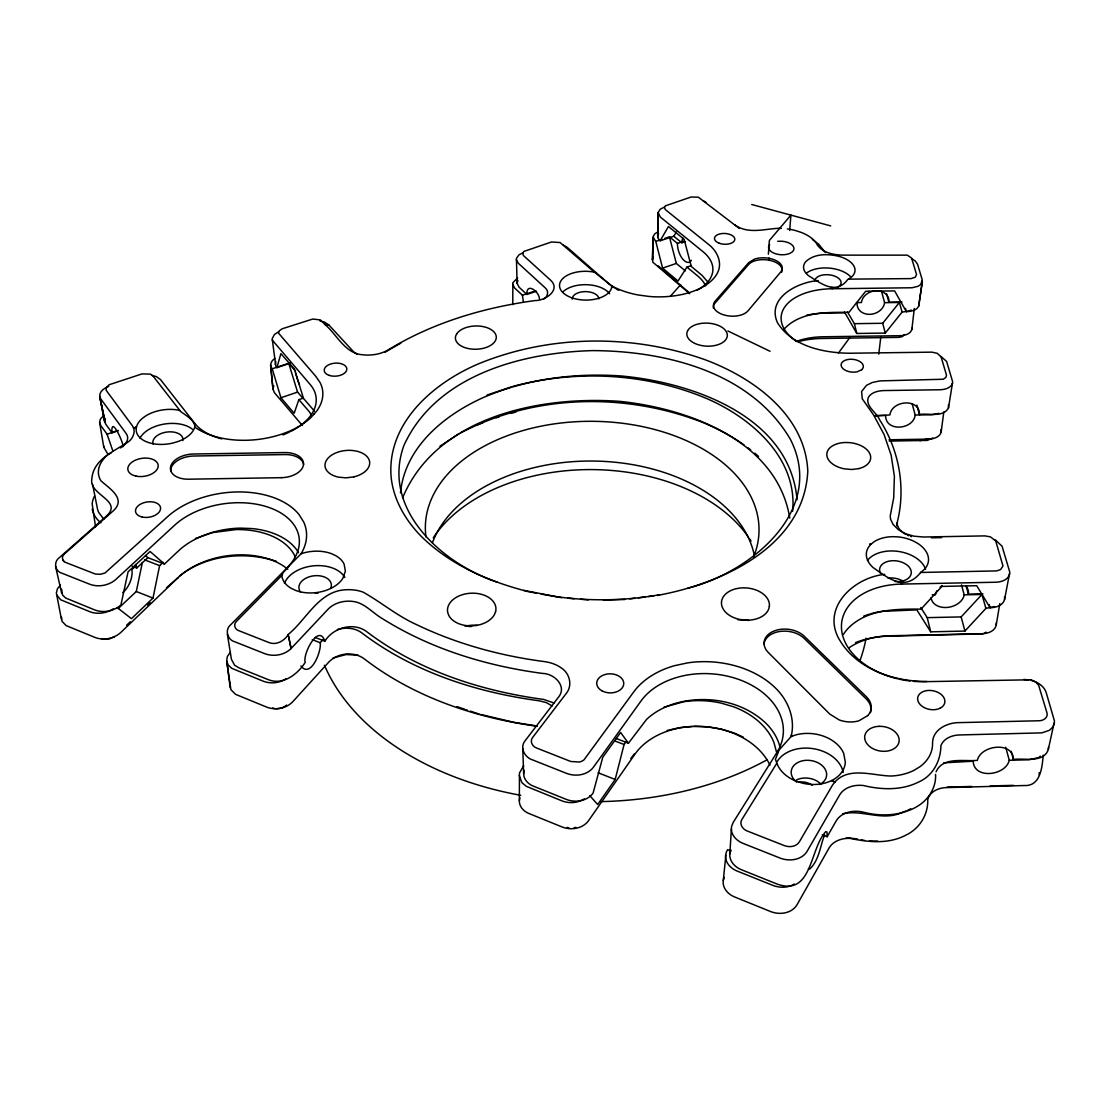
<?xml version="1.0" encoding="UTF-8"?>
<svg xmlns="http://www.w3.org/2000/svg" width="1110" height="1110" viewBox="0 0 1110 1110"><rect width="100%" height="100%" fill="white"/><g stroke="black" fill="none" stroke-linecap="round" stroke-linejoin="round"><path stroke-width="1.5" d="M664.252 207.154L660.214 209.235L658.105 212.551L658.008 238.192L660.159 240.773L673.812 236.25L676.379 231.962M657.661 236.929L658.119 212.856L657.717 235.653L658.619 233.849M537.379 726.287C475.413 717.809 413.822 697.149 363.913 658.591C353.604 651.209 337.842 652.874 328.99 661.865L292.568 701.936C286.13 708.499 275.613 710.428 267.066 707.264L235.611 694.361L230.922 689.726L226.662 660.977L227.314 656.607L230.422 652.111M792.609 511.391C797.882 458.166 751.206 417.651 706.543 398.476C645.687 372.863 576.395 369.561 512.778 386.405M1011.196 751.303L1013.416 759.448C1023.947 757.866 1043.622 763.486 1048.326 749.43L1054.5 721.098L1046.092 692.251C1043.858 685.827 1037.378 681.942 1031.065 680.361M536.519 291.222L526.875 294.441C526.196 281.787 539.432 291.555 539.46 299.131M940.822 356.393L946.58 361.361L952.671 381.868L948.481 407.939C943 417.984 928.196 412.906 919.455 414.502C919.857 397.852 891.718 400.197 889.901 414.946L874.763 415.737M889.068 439.782L928.473 439.116C933.857 439.213 942.404 436.369 941.003 429.556M689.712 293.748L652.736 262.113L653.318 236.902M796.12 341.491A57.886 33.355 5.3 0 1 823.232 336.774L899.863 335.706C904.581 335.581 911.754 334.054 911.907 328.241M843.392 634.434A71.526 48.438 9.5 0 1 848.97 627.469C867.964 609.015 896.297 608.96 921.022 609.126L941.89 586.399L976.745 585.705L990.078 607.725C995.698 607.711 1002.746 605.671 1004.536 599.678L1009.795 572.177L1002.08 546.231L995.406 539.96M118.326 430.638L111.985 432.747L105.63 423.992L99.65 396.048C99.664 391.025 104.604 388.042 108.738 386.377M822.33 834.859L827.144 836.732L827.005 832.111L825.812 831.584C809.606 848.748 812.326 896.644 777.18 884.087L741.424 869.727C735.028 867.243 729.131 861.152 729.825 853.84L731.559 826.492L733.183 822.468L776.986 752.358L791.083 736.582L794.926 735.181A34.965 25.336 7.9 0 1 843.697 753.357L845.321 762.209A34.965 25.336 7.9 0 1 802.558 783.188L796.73 781.398A34.965 25.336 7.9 0 1 777.125 763.874L775.418 759.407L778.679 751.151M730.671 850.898L727.577 849.677L726.148 852.563L723.276 880.369C722.097 887.847 728.049 894.396 734.626 896.963L770.576 911.546C779.442 915.126 791.583 913.613 796.924 904.941L829.101 847.929C833.319 840.769 842.254 837.967 850.177 838.397C868.672 842.282 888.749 844.294 906.121 835.025C919.538 828.573 928.265 814.601 927.738 799.727C929.694 791.541 938.727 787.698 946.455 787.601L1024.322 785.533C1040.625 786.449 1042.235 766.857 1043.192 755.161M1048.326 749.43L1048.478 747.099M526.875 294.441L519.064 287.185L517.093 283.272L516.428 258.38L518.981 254.814L523.407 252.594M768.37 254.232L769.383 240.454L790.917 215.118L789.668 230.464M768.939 258.283L771.825 258.949A17.607 9.504 3.7 0 1 780.802 271.894L747.974 310.883A18.093 10.073 3.2 0 1 726.856 315.642L723.873 314.921A18.093 10.073 3.2 0 1 715.145 301.171L748.681 262.668L754.425 259.13A17.607 9.504 3.7 0 1 768.939 258.283L768.8 260.156L769.244 258.352M1013.416 759.448C1013.125 741.091 980.851 744.99 977.341 760.336C964.757 761.807 942.779 756.201 936.118 771.797M935.563 774.378C936.299 787.365 928.723 799.45 917.803 806.068A58.497 42.236 10.1 0 1 863.913 812.298C854.242 809.773 841.893 811.674 836.274 820.762L827.144 836.732M1004.536 599.678L1004.578 596.764M769.965 765.165A73.676 54.57 4.3 0 0 705.336 726.689A73.676 54.57 4.3 0 0 634.962 754.148L588.328 820.984C582.445 828.754 571.039 830.446 562.284 827.047L529.068 813.561C523.781 811.521 519.008 806.512 519.341 800.546L519.466 773.046L523.684 765.706M780.136 747.682A74.814 54.626 4.3 0 0 766.899 724.206C743.534 701.118 707.209 694.652 676.115 703.171A74.814 54.626 4.3 0 0 646.561 719.419L628.44 743.214L620.587 732.447L602.744 757.325L593.101 793.067C587.232 801.198 575.466 802.932 566.502 799.464L533.508 786.199C527.319 783.993 521.755 777.194 524.308 770.423M107.878 454.17L103.771 447.247L99.609 422.341L100.441 419.025L104.049 415.251M104.52 420.912L105.034 418.414M229.923 685.772L230.269 683.385M911.837 329.601L914.307 308.469M107.281 455.183A44.83 26.543 -8.7 0 0 100.968 480.852C110.001 488.955 127.664 499.444 111.819 512.126L64.588 553.835C61.05 556.138 61.98 561.507 65.962 562.576L95.307 574.023L100.122 574.314L104.978 573.024L167.43 516.844A78.019 48.993 -7.9 0 1 299.034 514.54L303.724 522.075A78.019 48.993 -7.9 0 1 301.129 553.737L230.686 624.763C224.484 629.828 227.37 639.887 234.876 641.816L265.012 653.762C273.712 656.94 284.424 655.136 291.084 648.531L288.17 634.49C306.513 619.602 318.556 591.477 344.96 589.812C351.079 589.354 357.323 589.979 363.095 592.13C381.091 602.189 397.047 615.8 416.028 624.375C456.404 643.828 500.055 655.816 544.441 661.602C550.532 662.434 556.512 664.432 561.507 668.067C569.818 673.506 572.802 685.744 566.114 693.611L532.661 737.442C529.414 741.286 532.523 746.808 536.824 748.098L570.831 761.502L579.531 762.001A10.864 7.964 -0.2 0 0 584.013 759.837L633.602 692.085A84.18 60.412 4.2 0 1 674.408 665.709L687.825 662.85A84.18 60.412 4.2 0 1 776.334 688.894C788.572 701.187 795.551 719.446 791.083 736.582M314.421 413.6L313.644 414.46M739.371 228.48L698.343 197.178L691.058 197.025L665.376 205.85L664.474 207.709L665.417 209.665L708.416 244.283C716.977 250.749 722.846 262.612 717.476 272.907A63.27 34.23 1.8 0 1 649.114 296.453L638.056 294.955A63.27 34.23 1.8 0 1 611.818 285.88L594.377 272.172L560.12 242.549L551.504 241.98L523.837 251.457L522.685 253.455L523.448 255.564L550.74 280.317C561.174 290.196 544.843 300.879 535.131 300.56C483.641 307.512 432.678 322.691 388.139 349.9C383.214 352.813 377.58 354.423 371.892 354.867A19.952 11.308 -3.5 0 1 363.372 354.811C345.238 354.159 337.218 334.901 325.008 324.536L320.499 319.944L312.756 319.042L282.19 328.782L279.401 330.711L278.457 333.069L315.753 376.276L320.11 382.603A71.109 41.139 -6 0 1 316.78 410.95L310.745 417.721A71.109 41.139 -6 0 1 194.777 427.045A29.679 17.219 -7.8 0 1 177.225 441.794L172.286 443.181A29.679 17.219 -7.8 0 1 140.804 438.464A29.679 17.219 -7.8 0 1 142.371 418.359L145.84 415.848A29.679 17.219 -7.8 0 1 179.099 410.256C183.913 414.363 195.526 420.288 194.777 427.045M878.759 354.159L880.799 337.065M61.605 589.16L62.507 594.974L65.684 598.04L95.182 610.111C103.813 613.192 114.15 611.124 120.921 604.936L128.066 571.83L150.086 551.476L164.46 564.046L178.516 550.851A69.43 44.414 -8.2 0 1 240.62 528.124L252.123 528.568A69.43 44.414 -8.2 0 1 298.548 552.725M941.155 432.109L943.805 411.935M512.792 304.667L512.834 282.717L517.635 278.027M517.093 283.272L517.912 280.58M918.705 306.138L922.354 281.232L918.705 306.138C916.569 310.647 910.838 311.508 906.357 311.619L894.618 290.903L865.689 291.25L848.956 312.326C826.922 312.326 800.546 311.466 784.187 328.99M948.481 407.939L948.467 404.775M896.88 525.89L897.421 522.505M849.233 647.685A70.457 48.452 9.6 0 1 890.303 635.752L982.322 633.699C987.969 633.616 995.198 631.09 996.267 624.805L999.805 603.59M519.341 800.546L519.924 797.729M400.488 492.895C404.831 447.261 444.18 415.043 483.46 397.477C526.626 378.954 574.272 372.71 620.948 375.957C692.251 382.395 790.042 416.347 797.049 499.764M117.285 607.656L131.438 618.659L153 598.068L159.618 565.642L163.128 562.34M118.229 608.544L136.294 591.519L142.371 562.492M61.494 617.16L62.007 621.295L66.128 625.596L95.404 637.612C103.827 640.65 113.872 638.611 120.546 632.7L178.016 577.699A68.501 44.456 -8.6 0 1 287.823 569.263M729.825 853.84L730.963 850.093M912.212 404.026L915.209 415.043C913.391 429.861 885.391 432.178 885.641 415.529L875.346 415.695M301.129 553.737A31.968 20.715 -6.5 0 1 331.279 553.612L335.567 555.583A31.968 20.715 -6.5 0 1 344.114 564.13L345.376 571.206L342.81 578.407A31.968 20.715 -6.5 0 1 295.593 590.395L291.25 588.356A31.968 20.715 -6.5 0 1 281.857 576.034L282.911 572.968L288.628 566.502M1054.445 722.985L1053.001 726.828M589.84 795.745L597.679 804.5L615.176 779.47L624.084 744.505L625.985 741.827M723.276 880.369L724.303 877.288M402.597 497.835C436.702 416.25 540.556 395.632 620.004 401.376C688.491 408.508 777.222 440.85 789.765 518.092M278.485 331.807L274.406 334.526L272.186 338.73L275.793 366.009L276.903 367.618L280.899 353.632L294.289 368.964L303.529 398.448L312.645 409.021A63.339 37.379 -6.2 0 1 314.394 411.255M275.766 361.471L275.322 364.524M1009.698 573.759C1008.324 579.947 1001.164 582.167 995.545 582.237L901.584 584.082A72.011 48.049 9.2 0 0 841.463 625.096A72.011 48.049 9.2 0 0 897.463 678.765M1005.716 747.224L1009.267 760.281C1005.646 775.751 973.845 779.622 973.179 761.21L943.694 762.861M303.432 398.074L298.868 399.642L294.164 413.267L280.927 397.755L272.214 368.784C268.828 365.481 271.395 360.334 275.016 358.475M952.546 383.13C950.84 388.32 944.527 389.638 939.712 389.763L883.865 390.567C878.274 390.775 871.808 392.135 868.506 397.102C864.648 406.038 876.803 412.448 879.55 419.705C899.155 450.022 906.176 487.887 897.074 522.963C897.255 528.152 901.473 532.065 905.746 534.409M273.823 385.961L272.949 388.916L274.392 392.649L302.364 425.491M904.608 334.526L902.319 336.594L898.85 337.385L821.899 338.481A64.352 37.213 5.3 0 0 797.91 341.755M824.591 834.997C820.082 846.208 819.138 860.305 809.731 869.047L808.399 868.617M660.159 240.773L668.428 226.537L684.107 239.288L691.28 266.455L701.909 275.225L708.36 282.578M776.861 763.18L741.882 819.513C738.969 824.078 742.895 829.6 747.446 831.085L784.326 845.612C789.335 847.568 796.147 846.847 799.255 842.018L832.306 785.464C845.667 765.109 871.752 775.696 891.136 776.029A50.935 36.158 9.8 0 0 913.946 770.368L920.01 766.677A50.935 36.158 9.8 0 0 932.553 743.062C932.525 729.534 947.343 722.513 959.165 722.624L1038.78 720.765C1042.984 721 1048.423 717.712 1046.994 712.925L1038.613 685.189L1035.616 681.915L1030.996 679.778L924.533 681.679A72.011 48.049 9.2 0 1 913.35 681.318M691.336 265.567L686.923 267.08L678.016 281.038L662.573 268.107L655.788 241.397L653.29 237.554M838.397 353.105L849.691 337.745M932.83 438.034L927.252 440.42L889.235 441.086M920.925 284.299L922.188 279.678L917.526 264.152L915.139 260.836L911.726 258.741M844.46 311.952L856.809 333.472L885.294 333.069L902.097 312.076L908.382 311.188M847.499 311.979L854.381 323.676L882.686 323.287L899.378 302.475L902.097 312.076M870.948 544.219L868.533 547.147A31.288 20.063 8.1 0 0 873.015 567.501C888.666 578.421 904.914 592.296 921.036 572.094A31.288 20.063 8.1 0 0 917.665 543.359L913.308 540.972A31.288 20.063 8.1 0 0 897.99 536.879L892.648 536.671A31.288 20.063 8.1 0 0 874.167 541.694L870.948 544.219L869.699 544.108L871.128 544.08M1052.89 727.022L1049.449 730.283L1041.818 732.878L959.637 734.945C952.241 735.125 943.861 738.192 940.933 745.573C940.697 760.794 933.177 775.71 918.567 782.064C901.445 790.597 881.59 789.89 863.441 785.519C854.783 784.479 844.627 786.934 839.757 794.746L806.984 851.509C801.448 860.305 789.016 861.637 780.011 858.044L743.159 843.42C737.137 841.103 731.545 835.802 731.324 829.031M630.813 758.463L634.393 753.857M653.29 257.229L652.208 259.837L653.346 236.277L654.692 233.877L658.383 231.56M670.315 296.328L680.624 284.715M300.935 665.931C310.509 678.987 321.831 651.195 320.179 642.732L323.26 639.388M870.989 613.691A71.54 48.507 9.4 0 1 882.034 611.346L916.818 609.876L930.721 631.826L964.937 631.063L985.888 608.391L994.574 606.615M315.157 637.445L324.828 641.205C333.264 627.747 352.911 621.891 366.286 631.34C417.499 670.398 480.394 690.878 543.664 699.453L554.389 703.102M920.787 607.503L927.211 617.646L961.163 616.91L981.948 594.474L985.888 608.391M60.453 585.039L57.401 588.883L56.36 592.948L61.452 619.422M288.128 634.809C284.104 640.942 276.348 645.451 269.036 642.579L238.9 630.702C234.793 629.62 233.086 624.125 236.541 621.295L281.787 575.479M847.86 279.387C835.802 295.635 820.803 283.216 808.691 275.807A25.808 13.875 4.7 0 1 805.61 261.821C814.282 253.371 828.046 253.69 839.077 256.382A25.808 13.875 4.7 0 1 848.345 279.137L911.046 278.61L915.25 277.209L916.569 274.558L911.574 258.006L907.272 255.147L842.976 255.133C833.666 254.925 822.552 252.913 817.085 244.561A37.268 19.827 3.9 0 0 801.337 232.462L796.009 230.7A37.268 19.827 3.9 0 0 787.351 228.924M985.93 632.089L985.749 632.27A9.615 6.327 10.7 0 1 984.709 632.964M126.582 625.277L130.3 621.711M147.699 605.089L150.183 602.716M177.281 578.171L178.016 577.699L166.486 587.773M285.561 706.002L286.56 705.058M135.587 566.169L131.868 569.638A16.886 9.157 -66.2 0 1 122.808 592.573M132.048 566.169L136.752 568.001L147.907 557.664L164.46 564.046M179.404 576.187C205.919 554.875 244.686 550.879 276.418 561.341M920.842 284.41L918.039 286.297L912.073 287.754L832.167 288.753A58.941 32.842 5.2 0 0 784.617 307.206A58.941 32.842 5.2 0 0 796.605 341.464M543.914 298.978C548.007 296.772 549.089 290.737 545.149 287.795L518.301 263.25L516.33 259.685M285.27 706.21L281.329 708.208L276.126 708.79M286.061 678.779C279.54 683.052 270.923 684.038 263.611 681.332L231.837 668.359L228.23 665.07L226.662 660.977M439.962 446.22L459.235 433.635M1039.237 756.923L1040.347 756.201M114.344 636.849L108.447 639.249L101.551 638.68M794.371 884.018C788.044 888.028 779.803 888.028 772.949 885.405L737.165 871.072C730.755 868.589 724.858 862.498 725.551 855.172M120.338 447.94C125.236 445.429 130.189 439.033 126.276 433.677L100.746 398.879L99.65 396.048M287.99 567.141L287.171 567.64A69.861 44.025 -8 0 0 270.646 508.075A69.861 44.025 -8 0 0 174.645 525.21L115.745 579.545C108.849 585.483 98.623 587.412 90.049 584.36L62.049 573.26C54.695 571.414 53.349 561.549 59.593 557.442L106.782 515.789C123.002 500.624 88.939 494.866 91.811 479.284C93.06 458.874 114.732 451.354 129.176 441.225C133.589 437.479 136.072 430.43 132.173 425.463L106.255 390.442L106.088 387.903L109.085 384.768L141.969 373.917L150.308 374.084L152.889 375.832L179.806 410.409M113.497 608.71C106.768 613.15 97.888 614.635 90.229 611.86L60.689 599.802L56.666 594.904M107.92 454.698L111.416 452.644M385.004 352.245L400.807 343.143M584.29 798.881C577.797 803.099 569.277 803.682 562.104 800.934L526.279 786.324L521.894 782.605L519.216 775.515M460.789 432.872C534.368 394.133 624.902 392.329 701.909 422.119A203.588 131.257 0.6 0 1 743.95 444.874M909.395 310.883L911.199 310.051M195.429 538.544L212.537 532.592L235.875 529.581A69.528 44.469 -8.4 0 1 295.302 556.97M1038.086 757.658L1029.261 759.767L1009.267 760.281M333.055 657.966L346.209 654.539L358.142 655.191M868.575 291.763L869.394 291.444M663.849 707.292L683.774 701.728A74.856 54.709 4.2 0 1 721.403 703.171L733.335 706.709A74.856 54.709 4.2 0 1 773.947 742.562L776.487 751.956M778.179 751.928L776.986 752.358A75.369 54.251 4.3 0 0 740.301 680.014A75.369 54.251 4.3 0 0 640.956 701.062L593.281 767.426C587.19 775.279 575.535 776.833 566.641 773.406L532.647 759.92C524.822 757.617 519.313 747.557 525.197 740.634L558.691 696.913C567.238 686.119 554.112 673.59 542.929 673.465C486.61 666.028 430.971 649.1 382.617 618.769C373.543 613.622 366.286 604.742 355.949 601.967C346.431 599.858 335.498 601.884 328.407 608.863L291.084 648.531L288.17 634.49M687.812 588.189C750.332 572.413 826.437 510.794 790.459 439.463C751.012 371.961 665.528 350.871 592.338 350.607C521.339 352.633 435.939 375.291 403.887 445.526C380.91 509.129 442.21 563.825 497.211 582.167M280.927 397.755L297.563 392.108L303.127 398.518M662.573 268.107L676.337 263.445L685.383 270.923M99.609 422.341L100.719 425.421L107.087 434.19L118.187 430.472M512.626 284.091L514.61 288.003L522.408 295.246L533.674 291.486M664.89 238.373L669.441 236.86L677.447 243.395L684.024 241.189M487.082 395.049L511.169 386.946M673.812 236.25L681.804 242.785L685.092 241.689M272.214 368.784L288.739 363.289L295.607 371.115M655.788 241.397L661.865 239.385M276.903 367.618L290.404 363.15M133.589 428.085L136.447 427.142L133.533 427.891M903.11 811.951C883.407 822.094 862.539 809.162 842.532 813.824M904.511 811.493L906.038 810.98M938.921 413.406L931.609 414.779L915.209 415.043M337.44 629.537C345.446 627.261 354.811 627.705 361.68 632.797C412.948 671.869 475.926 692.293 539.238 700.798L546.3 702.588L552.114 705.974M574.078 827.796L575.729 827.352M657.12 595.473C721.888 583.707 803.834 546.717 807.789 471.348C805.416 415.14 753.51 377.844 705.211 359.779C633.352 334.166 552.017 334.485 480.991 362.817C434.398 381.715 385.822 423.077 391.247 478.243A208.569 129.398 0.8 0 0 421.176 536.296C449.647 564.366 487.11 580.821 525.335 590.867M884.767 574.397C855.56 577.061 822.857 605.366 837.717 636.599C854.242 668.497 892.828 681.637 926.878 681.471M667.179 730.449L680.25 727.536L692.168 726.481M818.209 280.58C797.771 282.037 766.288 297.896 777.472 322.705C792.318 346.375 823.19 352.813 849.289 353.244L931.97 352.147L937.339 353.368L941.1 356.934L946.497 375.152L945.789 377.539L943.195 379.245L879.952 380.896L872.224 382.52L866.494 385.35L861.582 391.539L862.262 398.823L873.598 414.987L884.143 434.676L891.15 455.197L894.396 476.329L893.703 497.807L890.234 515.956L890.511 518.953L893.05 524.447L898.476 529.775L905.496 533.674L913.849 536.172L923.34 537.018L984.847 535.894L990.397 536.838L995.712 540.931L1002.996 566.017L1000.582 569.569L996.6 570.915L920.467 572.469M919.926 440.559L928.473 439.116L919.566 440.448M629.842 598.887L634.948 598.248M638.347 597.818L645.174 596.972M648.587 596.542L653.707 595.904M846.306 837.662L857.544 838.98M777.694 241.286L782.064 241.245A12.723 6.771 3.9 0 1 793.747 249.792A12.723 6.771 3.9 0 1 777.5 254.259A12.723 6.771 3.9 0 1 769.646 244.644M947.205 787.087L971.819 786.449M990.3 785.949L1013.416 785.339M931.151 597.582A16.816 12.099 -13.2 0 0 947.121 607.447A16.816 12.099 -13.2 0 0 964.201 594.849L981.948 594.474M603.188 599.955L624.736 599.525M932.206 594.877L935.439 594.821A16.816 12.099 -13.2 0 1 936.951 590.77M966.199 586.607A16.816 12.099 -13.2 0 1 968.392 594.155L982.919 593.878M931.401 537.809L941.599 537.615M857.156 303.03A13.972 11.336 -15.9 0 0 869.574 314.352A13.972 11.336 -15.9 0 0 884.601 302.669L899.378 302.475M844.668 312.84L825.493 313.103A58.663 33.272 5.2 0 0 806.498 315.296M856.49 302.6L861.429 302.53A13.972 11.322 -16 0 1 876.484 290.778A13.972 11.322 -16 0 1 888.874 302.197L902.014 302.045M193.875 423.16L194.569 423.174A63.686 36.977 -6 0 0 221.833 438.908M1023.753 679.473L1028.734 679.861M693.875 726.328L707.681 726.87L721.278 729.117L732.961 732.642M477.356 625.346L473.248 625.18A23.92 16.4 -3 0 0 465.132 626.317M325.008 324.536L328.726 324.828L353.479 351.662L357.337 354.451M561.771 597.693L541.153 594.086M568.029 598.207L574.286 598.734M580.572 599.261L588.439 599.913M325.036 324.314L328.726 324.828L324.508 322.136L319.971 320.998M536.588 725.94L514.207 722.388L480.755 714.465M523.851 590.409L556.97 596.75A208.569 129.398 0.8 0 0 659.673 594.71M526.889 591.352L536.394 593.17M594.377 272.172L593.711 272.047A26.14 14.388 0.6 0 0 560.092 282.523A26.14 14.388 0.6 0 0 582.944 299.991A26.14 14.388 0.6 0 0 611.818 285.88M151.765 375.36L156.357 376.595L160.437 379.495L194.569 423.174L193.501 422.66M274.753 708.638L272.519 708M568.861 827.852L567.196 827.422M751.706 204.504L830.696 225.899M910.63 536.421L911.449 536.685M457.015 706.64L464.868 709.29M466.436 709.817L467.393 710.136M470.321 711.121L479.09 714.063M835.053 781.828L831.681 780.538L834.817 782.05M616.161 738.469L628.44 743.214M144.55 559.842L159.618 565.642M614.871 740.967L624.084 744.505M312.285 639.665L320.179 642.732M136.294 591.519L153 598.068M598.165 772.796L615.176 779.47M608.127 283.355L608.433 283.466A56.679 30.789 1.8 0 0 614.524 287.92M563.45 245.185L567.238 247.363L608.433 283.466L607.669 282.953M734.307 733.044L743.353 737.165M907.397 535.173L908.757 535.797M727.883 330.96L770.049 351.287M703.06 200.66L705.918 202.311M812.395 239.427L818.708 244.2L825.396 252.567M734.598 224.706C747.488 234.376 763.846 229.104 778.332 228.285A37.268 19.827 3.9 0 1 781.343 228.369M686.923 267.08L697.566 275.849A56.457 31.205 1.7 0 1 705.655 285.783M688.491 292.138L658.161 265.831M145.452 555.541L147.907 557.664M103.716 519.119L98.707 512.404A51.573 31.136 -9 0 1 97.181 507.409L92.602 484.376M62.715 559.898L64.227 561.632M298.868 399.642L307.983 410.2A63.423 37.435 -6.3 0 1 311.23 414.779M831.251 287.448L832.167 288.753L832.125 287.462M900.474 582.5L901.584 584.082L901.528 582.514M112.804 450.84L107.087 434.19M272.269 340.104L309.94 384.226A63.686 36.977 -6 0 1 291.208 431.193M288.739 363.289L297.563 392.108M905.455 308.427L906.357 311.619M989.204 604.631L990.078 607.725M886.599 293.873L888.874 302.197M916.888 405.067L919.455 414.502M966.158 585.927L968.392 594.155M881.423 291L884.601 302.669M961.51 584.956L964.201 594.849M882.686 323.287L885.294 333.069M961.163 616.91L964.937 631.063M123.154 446.65C123.363 442.418 110.653 414.46 111.985 432.747M669.441 236.86L676.337 263.445M854.381 323.676L856.809 333.472M927.211 617.646L930.721 631.826M55.528 566.322L61.66 593.142M523.407 301.934L522.408 295.246M99.775 396.575L104.673 421.661M99.914 397.213L104.84 422.508M94.6 495.892A51.657 31.177 -9.1 0 0 92.144 503.773L95.543 526.82M324.828 641.205C318.875 622.849 302.392 654.026 305.208 662.42C297.536 674.269 283.106 685.619 268.329 679.667L239.038 667.901L234.557 665.167L231.421 659.312L227.37 634.268M791.333 735.097L791.541 736.416M918.761 303.377L918.955 304.778M226.912 662.046L230.172 687.77M270.632 365.69L273.004 389.374L270.618 364.899M522.768 748.723L523.656 774.031M658.105 212.551L660.394 217.102L702.894 251.581A56.679 30.789 1.8 0 1 697.288 290.154M1039.168 772.685L1039.237 775.002M996.267 622.835L996.267 624.805M103.771 445.929L103.771 447.247M477.356 424.936A206.016 133.089 0.5 0 1 483.017 422.605M496.142 417.818A206.016 133.089 0.5 0 1 499.125 416.847M511.266 413.267A206.016 133.089 0.5 0 1 515.914 412.06M425.976 536.962A166.847 107.42 0.6 0 1 606.657 421.8A166.847 107.42 0.6 0 1 753.496 557.151M866.05 638.153A277.195 187.021 0.5 0 1 859.792 661.074M766.996 759.837A277.195 187.021 0.5 0 1 600.746 801.614M520.743 795.301A277.195 187.021 0.5 0 1 324.467 665.265M433.275 537.809A172.73 114.927 0.5 0 1 589.729 469.585A172.73 114.927 0.5 0 1 748.39 537.06M749.305 538.392A172.73 114.927 0.5 0 1 751.054 541.097M432.442 542.679A164.072 108.225 0.5 0 1 600.51 461.233A164.072 108.225 0.5 0 1 754.398 555.611M863.663 616.203A71.54 48.507 9.4 0 1 869.477 614.149M100.899 522.782A51.657 31.177 -9.1 0 1 92.255 508.977M468.753 626.498A23.948 16.428 -3.1 0 1 471.5 626.553M910.727 808.76A58.511 42.305 10 0 1 907.633 810.286M798.714 782.106A13.917 10.268 8 0 1 812.159 785.283M691.336 260.323A13.431 6.591 71.9 0 1 682.65 259.005A13.431 6.591 71.9 0 1 677.461 243.395M877.594 841.047A49.506 36.38 10.4 0 1 869.408 840.95M864.482 840.395A49.506 36.38 10.4 0 1 861.207 839.826M855.477 642.648A78.283 54.015 9.6 0 1 863.483 639.873M864.94 639.471A78.283 54.015 9.6 0 1 888.333 636.183L982.128 633.893A9.615 6.327 10.7 0 0 983.488 633.505M747.974 447.816A203.588 131.257 0.6 0 1 750.707 449.911M754.703 453.13A203.588 131.257 0.6 0 1 758.546 456.446M299.534 384.379A14.791 4.62 70.5 0 1 295.898 373.182M315.323 593.295A16.178 10.67 -6.7 0 1 318.112 593.073M135.462 564.463A16.858 9.144 -66.2 0 1 136.752 568.001M796.453 779.969A17.663 13.015 8.1 0 1 820.97 784.132M738.108 619.866A23.712 16.192 4.8 0 1 748.931 620.49M888.042 578.157A15.831 10.351 8.3 0 1 903.401 581.418M940.101 587.121A16.816 12.099 -13.2 0 1 942.196 585.567M681.804 242.785A13.431 6.604 71.9 0 1 682.941 238.095M618.839 290.307A56.679 30.789 1.8 0 1 615.911 288.739M910.158 680.999A72.011 48.049 9.2 0 1 899.017 679.126M289.71 431.956A63.686 36.977 -6 0 1 282.87 434.926M300.505 591.963A16.303 10.642 -6.6 0 1 313.45 575.854A16.303 10.642 -6.6 0 1 330.919 587.856M796.73 782.12A17.802 13.001 8 0 1 796.702 763.139A17.802 13.001 8 0 1 822.427 765.831A17.802 13.001 8 0 1 819.61 784.52M777.278 761.349A34.729 25.364 8 0 1 813.755 748.75A34.729 25.364 8 0 1 843.184 772.477M284.479 583.263A31.774 20.757 -6.6 0 1 313.672 565.822A31.774 20.757 -6.6 0 1 344.863 577.491M880.41 573.204A15.942 10.309 8.1 0 1 892.163 560.73A15.942 10.309 8.1 0 1 911.227 571.483A15.942 10.309 8.1 0 1 895.118 581.501M867.465 560.439A31.094 20.119 8.1 0 1 898.753 551.49A31.094 20.119 8.1 0 1 925.615 569.319M572.247 299.145A13.334 7.409 0.6 0 1 585.137 291.611A13.334 7.409 0.6 0 1 598.914 298.826M562.728 292.055A26.016 14.458 0.6 0 1 586.968 284.701A26.016 14.458 0.6 0 1 609.612 293.775M806.526 273.088A25.683 13.93 4.8 0 1 850.635 276.778M814.865 280.733A13.167 7.146 4.8 0 1 833.041 275.571A13.167 7.146 4.8 0 1 837.675 287.282M139.957 438.2A29.512 17.288 -7.9 0 1 163.961 424.117A29.512 17.288 -7.9 0 1 192.405 429.237M153.236 444.111A15.138 8.866 -7.9 0 1 167.194 432.012A15.138 8.866 -7.9 0 1 182.859 440.573M170.773 471.042A20.743 12.404 -7.8 0 1 193.792 456.016L284.979 454.573A20.521 12.446 -6.1 0 1 303.627 464.535M870.504 712.564A23.241 16.303 8.4 0 0 866.036 698.759L804.098 638.347A22.394 15.332 6.1 0 0 779.928 631.451A22.394 15.332 6.1 0 0 763.944 644.202M781.634 272.241A17.593 9.518 3.7 0 0 770.298 260.462A17.593 9.518 3.7 0 0 748.556 264.555L715.048 303.072A18.093 10.073 3.2 0 0 713.397 308.15M769.383 606.213L768.73 608.974A24.032 16.123 4.7 0 1 747.751 620.212A24.032 16.123 4.7 0 1 723.706 609.889L722.263 607.17A24.032 16.123 4.7 0 1 743.131 587.856A24.032 16.123 4.7 0 1 769.383 606.213M687.576 330.849L686.923 332.792A20.285 11.516 2.8 0 0 708.721 346.181A20.285 11.516 2.8 0 0 726.648 332.292L725.441 330.364A20.285 11.516 2.8 0 0 705.433 323.093A20.285 11.516 2.8 0 0 687.576 330.849M495.573 611.735L494.477 614.524A24.253 16.331 -2.8 0 1 471.473 625.873A24.253 16.331 -2.8 0 1 448.787 615.439L447.774 612.692A24.253 16.331 -2.8 0 1 471.958 593.184A24.253 16.331 -2.8 0 1 495.573 611.735M456.751 333.791L455.766 335.761A20.452 11.641 -1.5 0 0 475.663 349.248A20.452 11.641 -1.5 0 0 495.99 335.234L495.074 333.305A20.452 11.641 -1.5 0 0 476.023 325.965A20.452 11.641 -1.5 0 0 456.751 333.791M867.798 715.575L859.001 720.765A23.255 16.303 8.4 0 1 839.313 719.988L829.753 714.077L768.328 652.513A22.422 15.318 6.1 0 1 773.226 631.34L776.542 630.147A22.422 15.318 6.1 0 1 804.306 636.28L866.299 696.692A23.255 16.303 8.4 0 1 867.798 715.575M861.665 369.713L857.447 371.711A11.155 6.396 5.6 0 1 841.213 365.856A11.155 6.396 5.6 0 1 854.547 359.571L856.393 360.015A11.155 6.396 5.6 0 1 861.665 369.713M939.99 708.277L938.033 709.04A13.764 9.49 10.6 0 1 917.817 700.396A13.764 9.49 10.6 0 1 933.704 690.892L935.98 691.544A13.764 9.49 10.6 0 1 939.99 708.277M859.057 468.559L851.745 469.502L844.058 468.795A22.02 13.376 6.2 0 1 826.825 453.976A22.02 13.376 6.2 0 1 845.778 442.488L849.566 442.626A22.02 13.376 6.2 0 1 870.129 454.434A22.02 13.376 6.2 0 1 859.057 468.559M353.84 476.884L346.056 477.855L338.439 477.147A22.408 13.681 -4.7 0 1 326.118 460.872A22.408 13.681 -4.7 0 1 352.48 450.48L356.157 451.035A22.408 13.681 -4.7 0 1 369.672 463.702A22.408 13.681 -4.7 0 1 353.84 476.884M879.134 726.328L876.456 726.564A17.385 12.335 9.8 0 0 869.061 746.017A17.385 12.335 9.8 0 0 897.588 745.337A17.385 12.335 9.8 0 0 882.353 726.426L879.134 726.328M281.385 477.675L188.658 479.201A20.757 12.39 -7.8 0 1 170.565 466.935A20.757 12.39 -7.8 0 1 193.487 454.004L284.757 452.561A20.535 12.446 -6 0 1 303.46 464.785A20.535 12.446 -6 0 1 281.385 477.675M329.295 375.416A11.35 6.521 -4.3 0 0 346.82 369.477A11.35 6.521 -4.3 0 0 330.447 364.066A11.35 6.521 -4.3 0 0 329.295 375.416M718.864 243.09A10.184 5.397 2.9 0 0 734.792 239.677A10.184 5.397 2.9 0 0 720.307 233.808A10.184 5.397 2.9 0 0 718.864 243.09M602.064 690.878A13.514 9.532 1 0 0 623.64 684.676A13.514 9.532 1 0 0 605.005 674.519A13.514 9.532 1 0 0 602.064 690.878M136.017 476.121A15.304 9.06 -8.7 0 0 158.189 465.437A15.304 9.06 -8.7 0 0 134.837 460.442A15.304 9.06 -8.7 0 0 136.017 476.121M142.26 517.052A12.668 7.687 -9.1 0 0 160.589 507.991A12.668 7.687 -9.1 0 0 141.275 503.746A12.668 7.687 -9.1 0 0 142.26 517.052"/></g></svg>
